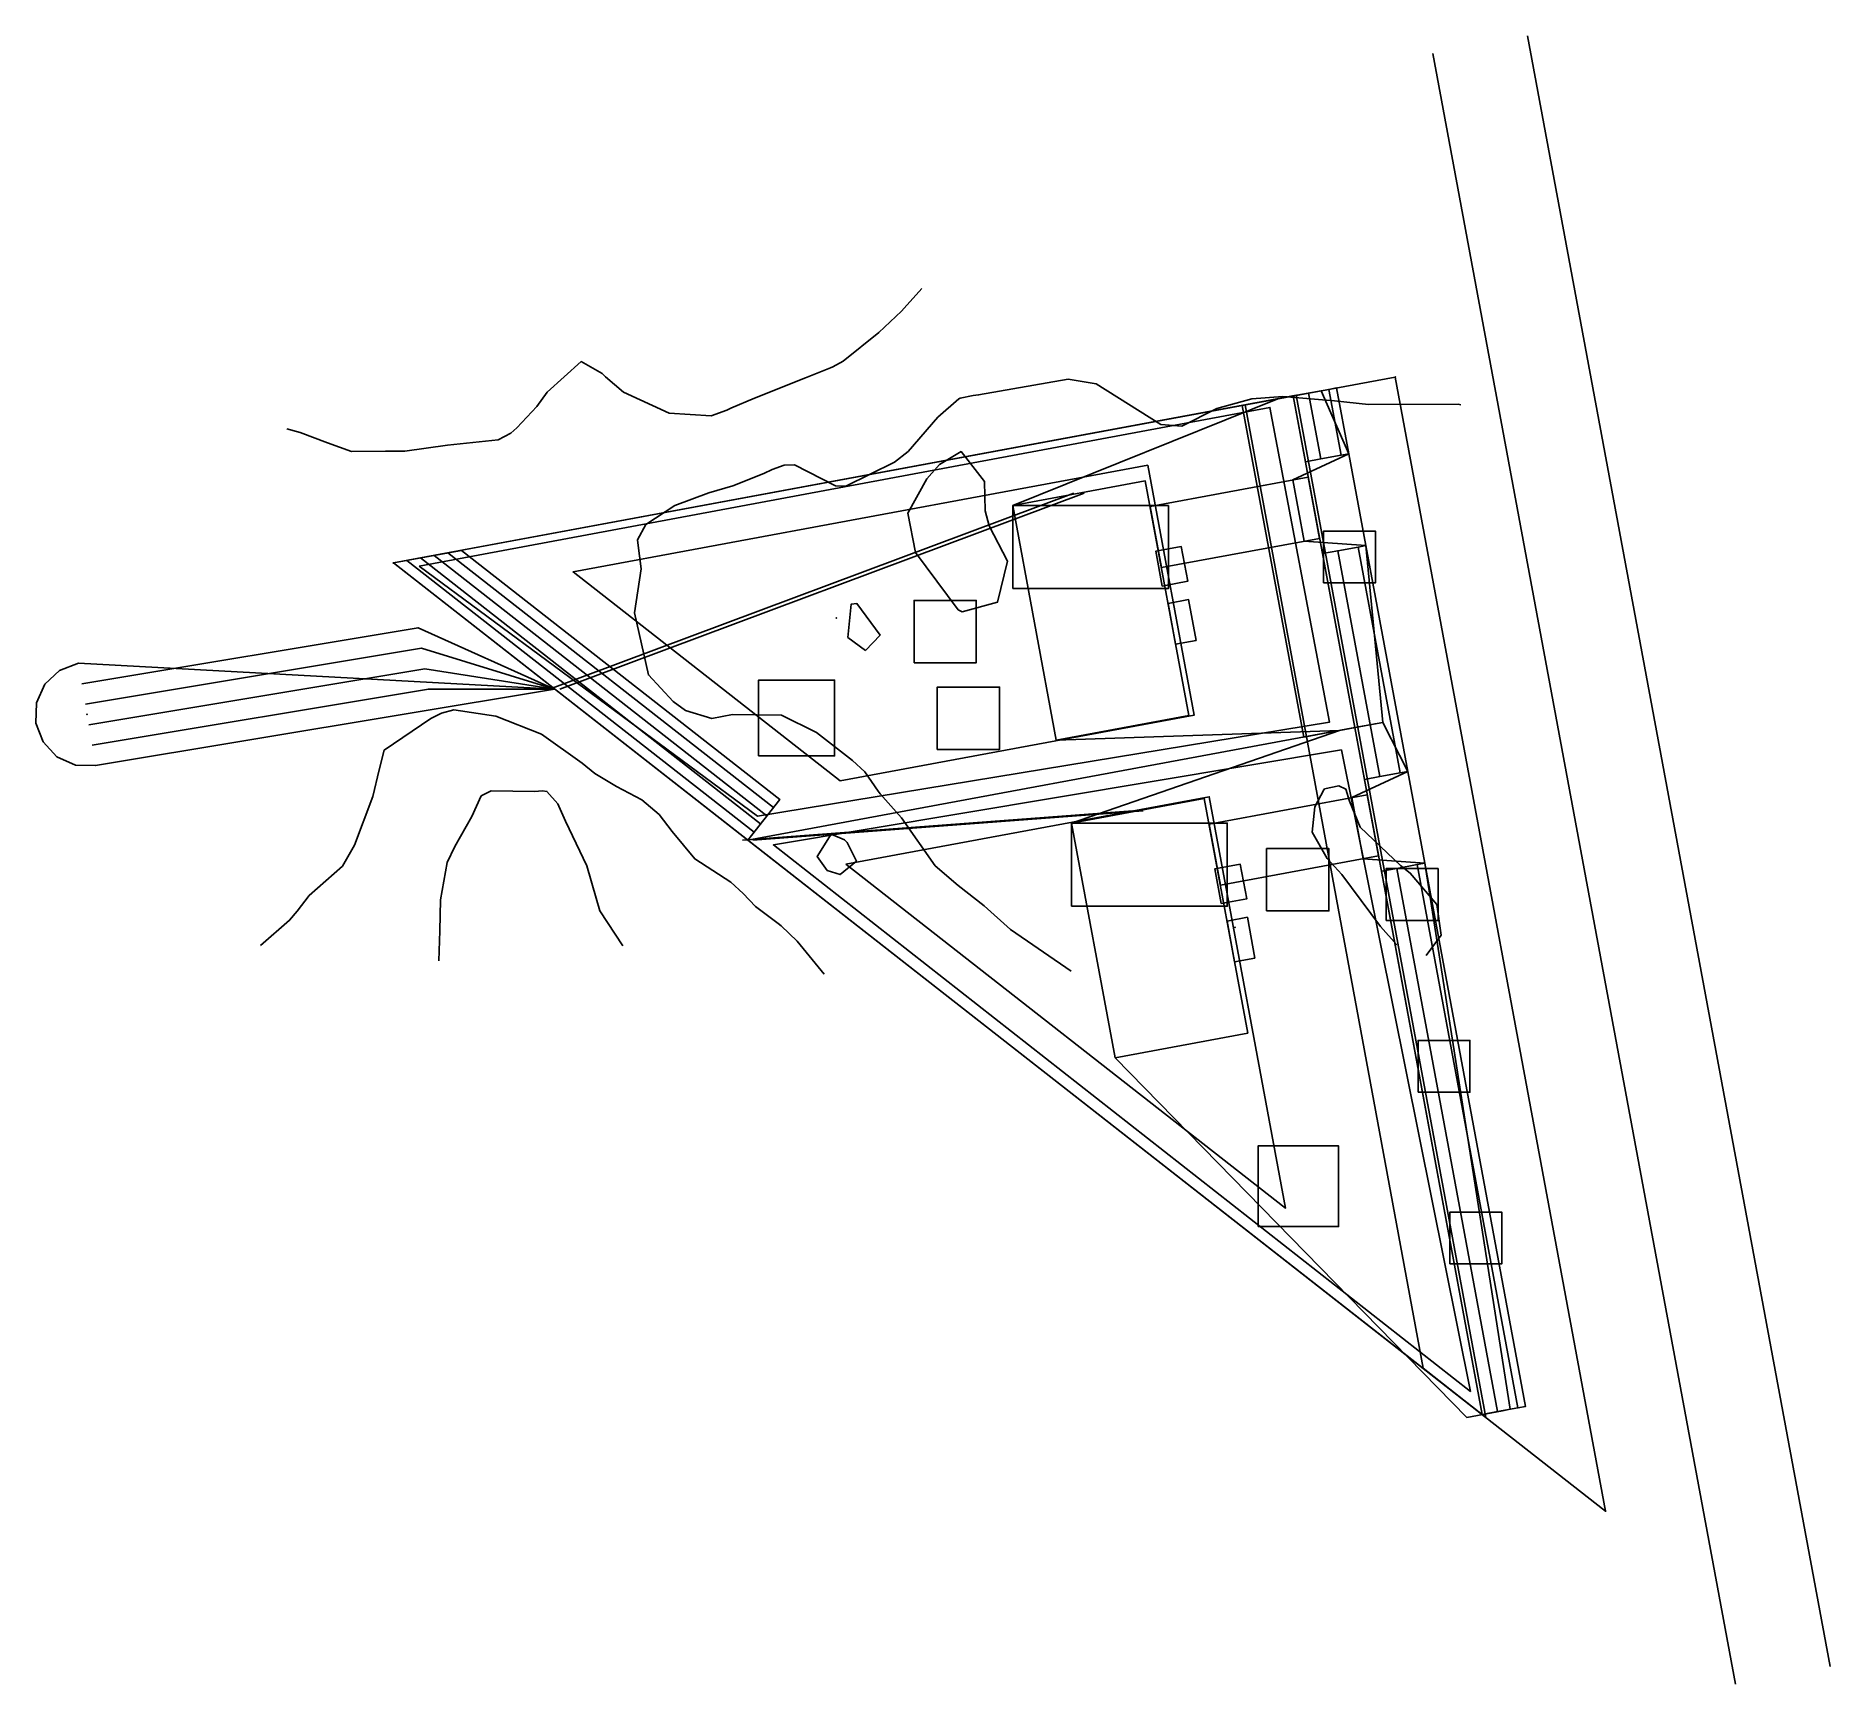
# Model space of a CAD drawing. Header units: feet. Extents: x 1340186 to 1340532, y 439978 to 440296.
import ezdxf

# ---------------------------------------------------------------- set-up
doc = ezdxf.new("R2010")
doc.units = ezdxf.units.FT
for name, color, linetype in [('A-BLDG-OTLN', 3, 'CONTINUOUS'), ('C-DRNG-AREA', 150, 'CONTINUOUS'), ('C-LOD', 30, 'CONTINUOUS'), ('C-MISC', 7, 'CONTINUOUS'), ('C-PROP', 6, 'CONTINUOUS'), ('C-PVMT', 8, 'CONTINUOUS'), ('C-SWM', 92, 'CONTINUOUS'), ('C-TOPO-MAJR', 32, 'CONTINUOUS'), ('C-TOPO-SPOT', 7, 'CONTINUOUS'), ('C-UTIL', 4, 'CONTINUOUS'), ('L-PLNT-TREE', 90, 'CONTINUOUS'), ('V-PROP-ESMT', 5, 'CONTINUOUS'), ('V-PROP-LINE', 7, 'CONTINUOUS')]:
    doc.layers.add(name, color=color, linetype=linetype)

msp = doc.modelspace()

# ---------------------------------------------------------------- linework, layer by layer
at = {"layer": 'A-BLDG-OTLN'}
for points in [[(1340408.03, 440164.74), (1340399.63, 440209.97), (1340374.07, 440205.23), (1340382.46, 440160), (1340408.03, 440164.74)], [(1340419.39, 440103.53), (1340410.99, 440148.76), (1340385.43, 440144.02), (1340393.82, 440098.79), (1340419.39, 440103.53)]]:
    msp.add_lwpolyline(points, close=True, dxfattribs=at)
at = {"layer": 'C-DRNG-AREA'}
for points in [[(1340254.71, 440194.16), (1340428.12, 440226.35), (1340439.98, 440162.44), (1340323.02, 440140.73), (1340254.71, 440194.16)], [(1340439.98, 440162.44), (1340464.55, 440030.05), (1340323.03, 440140.72), (1340439.98, 440162.44)]]:
    msp.add_lwpolyline(points, close=True, dxfattribs=at)
at = {"layer": 'C-LOD'}
for points in [[(1340374.07, 440205.23), (1340382.46, 440160), (1340437.03, 440161.89), (1340443.92, 440163.17), (1340445.39, 440163.44), (1340442.12, 440197.51), (1340438.84, 440215.21), (1340433.53, 440227.35), (1340428.12, 440226.35), (1340425.17, 440225.8), (1340374.07, 440205.23)], [(1340385.43, 440144.02), (1340393.82, 440098.79), (1340461.6, 440029.5), (1340468.48, 440030.78), (1340469.96, 440031.05), (1340453.48, 440136.3), (1340450.2, 440154), (1340445.39, 440163.44), (1340439.98, 440162.44), (1340437.04, 440161.89), (1340385.43, 440144.02)]]:
    msp.add_lwpolyline(points, close=True, dxfattribs=at)
at = {"layer": 'C-MISC'}
for points in [[(1340473.28, 440295.75), (1340531.6, 439981.47)], [(1340455.06, 440292.37), (1340513.38, 439978.08)]]:
    msp.add_lwpolyline(points, dxfattribs=at)
for points in [[(1340431.07, 440226.89), (1340433.43, 440214.21), (1340437.36, 440214.94), (1340435.01, 440227.62), (1340431.07, 440226.89)], [(1340436.71, 440196.51), (1340444.79, 440153), (1340448.72, 440153.73), (1340440.65, 440197.24), (1340436.71, 440196.51)], [(1340448.07, 440135.3), (1340467.5, 440030.6), (1340471.43, 440031.33), (1340452, 440136.03), (1340448.07, 440135.3)]]:
    msp.add_lwpolyline(points, close=True, dxfattribs=at)
msp.add_point((1340195.69, 440164.97), dxfattribs=at)
at = {"layer": 'C-PROP'}
for points in [[(1340259.67, 440193.54), (1340423.63, 440224.16), (1340435.09, 440163.47), (1340324.87, 440145.37), (1340259.67, 440193.54)], [(1340340.85, 440152.17), (1340409.03, 440164.83), (1340400.09, 440213.01), (1340289.35, 440192.45), (1340340.85, 440152.17)], [(1340374.07, 440189.23), (1340404.07, 440189.23), (1340404.07, 440205.23), (1340374.07, 440205.23), (1340374.07, 440189.23)], [(1340437.41, 440158.15), (1340462.29, 440034.51), (1340327.95, 440139.84), (1340437.41, 440158.15)], [(1340341.93, 440136.1), (1340426.65, 440069.84), (1340411.95, 440149.1), (1340341.93, 440136.1)], [(1340385.43, 440128.02), (1340415.43, 440128.02), (1340415.43, 440144.02), (1340385.43, 440144.02), (1340385.43, 440128.02)]]:
    msp.add_lwpolyline(points, close=True, dxfattribs=at)
at = {"layer": 'C-PVMT'}
for points in [[(1340428.12, 440226.35), (1340430.48, 440213.66), (1340433.43, 440214.21), (1340431.07, 440226.89), (1340428.12, 440226.35)], [(1340435.01, 440227.62), (1340437.36, 440214.94), (1340438.84, 440215.21), (1340436.48, 440227.9), (1340435.01, 440227.62)], [(1340438.84, 440215.21), (1340442.12, 440197.51), (1340430.27, 440198.36), (1340428.08, 440210.16), (1340438.84, 440215.21)], [(1340433.22, 440198.91), (1340431.03, 440210.71), (1340400.55, 440205.05), (1340402.74, 440193.26), (1340433.22, 440198.91)], [(1340402.88, 440189.72), (1340407.8, 440190.63), (1340406.56, 440197.32), (1340401.64, 440196.41), (1340402.88, 440189.72)], [(1340440.65, 440197.24), (1340448.72, 440153.73), (1340450.19, 440154), (1340442.12, 440197.51), (1340440.65, 440197.24)], [(1340433.76, 440195.96), (1340441.84, 440152.45), (1340444.79, 440153), (1340436.71, 440196.51), (1340433.76, 440195.96)], [(1340409.41, 440179.24), (1340407.95, 440187.1), (1340404.01, 440186.37), (1340405.47, 440178.51), (1340409.41, 440179.24)], [(1340450.2, 440154), (1340453.48, 440136.3), (1340441.63, 440137.15), (1340439.44, 440148.95), (1340450.2, 440154)], [(1340444.57, 440137.7), (1340442.39, 440149.5), (1340411.91, 440143.84), (1340414.1, 440132.05), (1340444.57, 440137.7)], [(1340414.24, 440128.51), (1340419.16, 440129.43), (1340417.92, 440136.11), (1340413, 440135.2), (1340414.24, 440128.51)], [(1340445.12, 440134.75), (1340464.55, 440030.05), (1340467.5, 440030.6), (1340448.07, 440135.3), (1340445.12, 440134.75)], [(1340452, 440136.03), (1340471.43, 440031.33), (1340472.91, 440031.6), (1340453.48, 440136.3), (1340452, 440136.03)], [(1340420.76, 440118.03), (1340419.31, 440125.89), (1340415.37, 440125.16), (1340416.83, 440117.3), (1340420.76, 440118.03)]]:
    msp.add_lwpolyline(points, close=True, dxfattribs=at)
at = {"layer": 'C-SWM'}
for points in [[(1340325.1, 440156.97), (1340339.73, 440156.97), (1340339.73, 440171.6), (1340325.1, 440171.6), (1340325.1, 440156.97)], [(1340421.35, 440066.27), (1340436.87, 440066.27), (1340436.87, 440081.8), (1340421.35, 440081.8), (1340421.35, 440066.27)]]:
    msp.add_lwpolyline(points, close=True, dxfattribs=at)
at = {"layer": 'C-TOPO-MAJR'}
for points in [[(1340356.53, 440247.04), (1340353.16, 440243.27), (1340352.67, 440242.68), (1340348.3, 440238.59), (1340341.37, 440233.04), (1340339.38, 440231.94), (1340338.94, 440231.77)], [(1340334.14, 440229.85), (1340324.34, 440225.94), (1340319.78, 440224.01), (1340319.01, 440223.61), (1340315.94, 440222.55), (1340307.87, 440223.04), (1340299.06, 440227.11), (1340295.57, 440230.01), (1340294.95, 440230.68), (1340290.91, 440232.97), (1340284.36, 440227.07), (1340282.36, 440224.35), (1340278.53, 440220.22), (1340277.33, 440219.18), (1340274.93, 440217.92), (1340265.13, 440216.9), (1340256.91, 440215.74), (1340253.23, 440215.71)], [(1340338.94, 440231.77), (1340334.14, 440229.85)], [(1340460.4, 440224.63), (1340459.91, 440224.77), (1340442.63, 440224.71), (1340436.09, 440225.42), (1340426.15, 440226.25), (1340420.18, 440225.82), (1340413.43, 440223.91), (1340406.68, 440220.51), (1340402.59, 440220.84), (1340390.13, 440228.71), (1340384.79, 440229.57), (1340367.51, 440226.56), (1340366.48, 440226.44), (1340363.95, 440225.95), (1340363.66, 440225.79), (1340359.67, 440222.29), (1340353.91, 440215.65), (1340351.3, 440213.57), (1340341.9, 440208.96), (1340339.94, 440209.02), (1340332.03, 440213.08), (1340330.04, 440213.03), (1340327.7, 440212.17), (1340326.1, 440211.4), (1340320.11, 440209), (1340315.54, 440207.69), (1340308.94, 440205.21), (1340303.35, 440201.59), (1340301.79, 440198.64), (1340301.86, 440198.04), (1340302.5, 440193.05), (1340301.19, 440184.54), (1340303.87, 440172.59), (1340308.66, 440167.49), (1340311.01, 440165.7), (1340316.1, 440164.19), (1340320.05, 440164.94), (1340329.5, 440164.84), (1340336.25, 440161.48), (1340343.17, 440156.08), (1340345.58, 440153.9), (1340348.13, 440150.18), (1340348.53, 440149.68), (1340352.64, 440145.04), (1340359.13, 440135.77), (1340363.59, 440131.98), (1340368.6, 440128.1), (1340373.63, 440123.54), (1340385.31, 440115.48)], [(1340242.04, 440217.35), (1340236.74, 440219.29), (1340234.16, 440220.03)], [(1340253.23, 440215.71), (1340246.65, 440215.67), (1340242.04, 440217.35)], [(1340368.63, 440209.86), (1340368.75, 440204.21), (1340369.51, 440201.3), (1340373.1, 440194.53), (1340371.12, 440186.59), (1340364.34, 440184.75), (1340363.58, 440185.15), (1340355.35, 440196.19), (1340353.89, 440203.74), (1340357.54, 440210.36), (1340359.96, 440213.12), (1340364.12, 440215.63), (1340368.63, 440209.86)], [(1340345.69, 440177.29), (1340342.3, 440179.82), (1340342.94, 440186.2), (1340344.06, 440186.34), (1340348.5, 440180.23), (1340345.69, 440177.29)], [(1340229.14, 440120.47), (1340234.73, 440125.32), (1340236.2, 440127.04), (1340238.52, 440130.07), (1340244.94, 440135.73), (1340247.21, 440139.77), (1340250.77, 440149.15), (1340252.01, 440154.28), (1340252.95, 440158.09), (1340261.95, 440164.16), (1340264.02, 440165.23), (1340266.34, 440165.86), (1340274.46, 440164.66), (1340283.26, 440161.2), (1340291.09, 440155.59), (1340293.51, 440153.61), (1340297.69, 440151.07), (1340302.59, 440148.49), (1340305.93, 440145.66), (1340308.44, 440142.41), (1340312.8, 440137.13), (1340319.77, 440132.63), (1340322.13, 440130.46), (1340324.51, 440127.97), (1340328.9, 440124.65), (1340329.43, 440124.25), (1340332.55, 440121.29), (1340337.73, 440114.94)], [(1340263.48, 440117.47), (1340263.65, 440123.24), (1340263.78, 440129.22), (1340265.07, 440136.44), (1340266.56, 440139.51), (1340269.81, 440145.31), (1340271.64, 440149.27), (1340273.56, 440150.25), (1340281.92, 440150.15), (1340283.45, 440150.28)], [(1340283.45, 440150.28), (1340284.31, 440150.12), (1340286.4, 440147.75), (1340286.59, 440147.32)], [(1340448.07, 440120.55), (1340444.95, 440124.07), (1340437.52, 440134.11), (1340434.69, 440137.2), (1340431.75, 440142.31), (1340432.28, 440147.19), (1340434.02, 440150.47), (1340434.18, 440150.62), (1340436.95, 440151.24)], [(1340436.95, 440151.24), (1340438.27, 440150.6), (1340438.95, 440148.27), (1340441, 440143.24), (1340448.78, 440135.83), (1340450.68, 440134.41), (1340455.82, 440128.34), (1340456.64, 440122.43), (1340453.74, 440118.49)], [(1340286.59, 440147.32), (1340287.87, 440144.38), (1340292.03, 440135.77), (1340293.81, 440129.58), (1340294.52, 440127.09), (1340298.94, 440120.37)], [(1340342.17, 440140.28), (1340341.66, 440140.78), (1340339.11, 440141.91), (1340336.4, 440137.58), (1340338.33, 440134.88), (1340340.85, 440134.12), (1340343.94, 440136.7), (1340342.17, 440140.28)]]:
    msp.add_lwpolyline(points, dxfattribs=at)
at = {"layer": 'C-TOPO-SPOT'}
for p in [(1340447.79, 440230), (1340254.71, 440194.16), (1340340.11, 440183.57), (1340285.79, 440169.85), (1340416.89, 440123.91), (1340488.34, 440011.45)]:
    msp.add_point(p, dxfattribs=at)
at = {"layer": 'C-UTIL'}
for points in [[(1340284.79, 440169.85), (1340385.85, 440207.6)], [(1340286.79, 440169.85), (1340387.85, 440207.6)], [(1340257.33, 440194.64), (1340324.25, 440142.3)], [(1340259.95, 440195.13), (1340325.49, 440143.88)], [(1340262.58, 440195.62), (1340326.72, 440145.45)], [(1340265.2, 440196.11), (1340327.95, 440147.03)], [(1340194.7, 440170.88), (1340259.49, 440181.69), (1340285.79, 440169.85)], [(1340195.36, 440166.94), (1340260.14, 440177.74), (1340285.79, 440169.85)], [(1340196.02, 440162.99), (1340260.8, 440173.79), (1340285.79, 440169.85)], [(1340196.67, 440159.05), (1340261.46, 440169.85), (1340285.79, 440169.85)], [(1340322.02, 440140.73), (1340397.21, 440146.39)], [(1340324.02, 440140.73), (1340399.21, 440146.39)]]:
    msp.add_lwpolyline(points, dxfattribs=at)
at = {"layer": 'L-PLNT-TREE'}
for points in [[(1340433.97, 440190.31), (1340443.97, 440190.31), (1340443.97, 440200.31), (1340433.97, 440200.31), (1340433.97, 440190.31)], [(1340355.06, 440174.94), (1340367.06, 440174.94), (1340367.06, 440186.94), (1340355.06, 440186.94), (1340355.06, 440174.94)], [(1340359.53, 440158.24), (1340371.53, 440158.24), (1340371.53, 440170.24), (1340359.53, 440170.24), (1340359.53, 440158.24)], [(1340423, 440127.12), (1340435, 440127.12), (1340435, 440139.12), (1340423, 440139.12), (1340423, 440127.12)], [(1340446.04, 440125.25), (1340456.04, 440125.25), (1340456.04, 440135.25), (1340446.04, 440135.25), (1340446.04, 440125.25)], [(1340452.18, 440092.16), (1340462.18, 440092.16), (1340462.18, 440102.16), (1340452.18, 440102.16), (1340452.18, 440092.16)], [(1340458.33, 440059.06), (1340468.33, 440059.06), (1340468.33, 440069.06), (1340458.33, 440069.06), (1340458.33, 440059.06)]]:
    msp.add_lwpolyline(points, close=True, dxfattribs=at)
at = {"layer": 'V-PROP-ESMT'}
for points in [[(1340439.98, 440162.44), (1340428.12, 440226.35), (1340418.29, 440224.52), (1340430.15, 440160.61), (1340439.98, 440162.44)], [(1340418.87, 440224.63), (1340428.68, 440226.5), (1340465.25, 440029.48), (1340453.15, 440038.95), (1340418.87, 440224.63)], [(1340254.71, 440194.16), (1340323.02, 440140.73), (1340329.18, 440148.6), (1340267.83, 440196.59), (1340254.71, 440194.16)], [(1340285.79, 440169.85), (1340194.04, 440174.83), (1340190.39, 440173.45), (1340187.55, 440170.78), (1340185.95, 440167.22), (1340185.82, 440163.32), (1340187.2, 440159.67), (1340189.88, 440156.83), (1340193.43, 440155.22), (1340197.33, 440155.1), (1340285.79, 440169.85)]]:
    msp.add_lwpolyline(points, close=True, dxfattribs=at)
at = {"layer": 'V-PROP-LINE'}
for points in [[(1340254.71, 440194.16), (1340447.79, 440230), (1340488.34, 440011.45), (1340254.71, 440194.16)], [(1340254.71, 440194.16), (1340428.12, 440226.35), (1340439.98, 440162.44), (1340323.02, 440140.73), (1340254.71, 440194.16)], [(1340439.98, 440162.44), (1340464.55, 440030.05), (1340323.03, 440140.72), (1340439.98, 440162.44)]]:
    msp.add_lwpolyline(points, close=True, dxfattribs=at)

doc.saveas('drawing.dxf')
